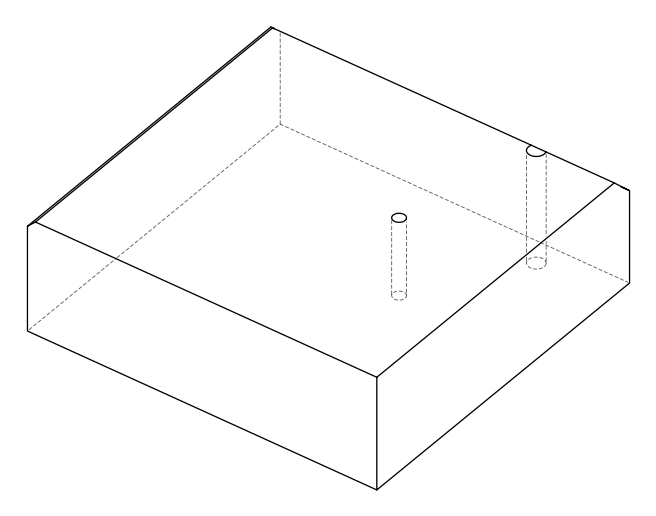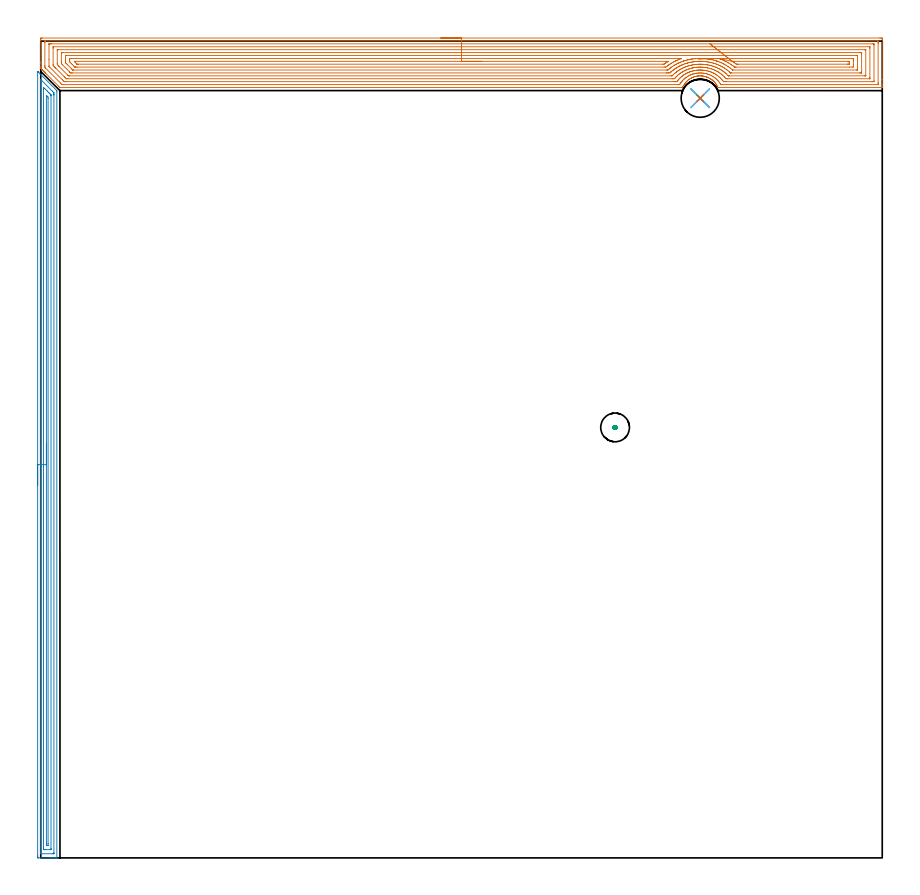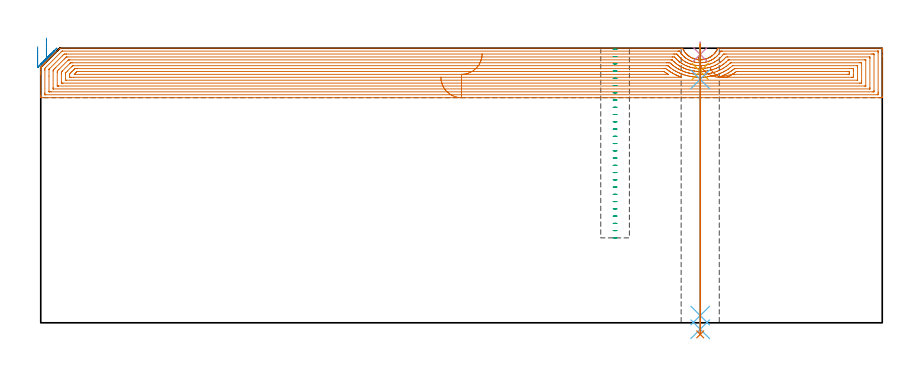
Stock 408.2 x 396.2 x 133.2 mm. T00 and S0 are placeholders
(PLAN: 7 operations, 5 tool changes, 44.1 min)
(1 AREA_MILL | FG_CHAMFER_SURFACE | UGT0205_001 | 29.56 min | 117568 mm3)
(2 AREA_MILL_1 | FG_CHAMFER_SURFACE_1 | UGT0205_001 | 12.25 min | 16227 mm3)
(3 MILL_BLIND_HOLE_FROM_SOLID_MATERIAL | STEP1POCKET | NXT0201_011 | Spiral | 0.99 min | 13942 mm3)
(4 SPOT_DRILL | STEP1HOLE | NXT0321_9005460120000 | 0.05 min | 169 mm3)
(5 DRILL_BLIND_HOLE_INTO_CENTER | STEP1HOLE | NXT0301_046 | 0.05 min | 362 mm3)
(6 GUN_DRILL_THROUGH_HOLE | STEP1HOLE | UGT0307_003 | 0.63 min | 4674 mm3)
(7 SPADE_DRILL_TO_ENLARGE_THROUGH_HOLE | STEP1HOLE | UGT0306_009 | 0.56 min | 30387 mm3)
(TOOL UGT0205_001 | Chamfer Mill 20 x 3 x 45 deg. | D20 FL50 Z2)
(TOOL NXT0201_011 | ENDMILL 12mm [2P460-1200-NA 1630] | D12 FL38 Z6)
(TOOL NXT0321_9005460120000 | NC Spot Drill, 142deg, 12mm, Carbide, Uncoated | D12 PA142 FL30 Z2)
(TOOL NXT0301_046 | Carbide Drill 7.5mm [860.1-0750-038A1-MM 2214] | D7.5 PA140 FL53 Z2)
(TOOL UGT0307_003 | Gun Drill 7 mm | D7 PA130 FL24 Z1)
(TOOL UGT0306_009 | Spade Drill 18.5mm | D18.5 PA132 FL10 Z2)
(OP 1 AREA_MILL)
G17 G21 G94 G90
T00 M6
G54
G17 G0 G90 X194.1 Y397.7 S1061 M3
G43 Z143.2 H0
Z119.2
G94 G1 X194.138 Z118.328 F250.
X194.252 Z117.463
X194.441 Z116.612
X194.703 Z115.78
X195.037 Z114.974
X195.44 Z114.2
X195.908 Z113.464
X196.44 Z112.772
X197.029 Z112.129
X197.672 Z111.54
X198.364 Z111.008
X199.1 Z110.54
X199.874 Z110.137
X200.68 Z109.803
X201.512 Z109.541
X202.364 Z109.352
X203.228 Z109.238
X204.1 Z109.2
X407.065
X407.568 Y397.699 Z109.201
X408.066 Y397.694 Z109.204
X408.191 Y397.692 Z109.206
X408.2 Y397.202 Z109.696
Y377.478 Z129.418
Y375.083 Z131.812
Y374.35 Z132.549
Y374.112 Z132.788
Y373.723 Z133.168
X408.192 Y373.703 Z133.188
X408.016 Y373.7 Z133.2
X328.506
X328.494 Y373.706 Z133.193
X328.481 Y373.716 Z133.183
X328.427 Y373.826 Z133.073
X328.28 Y374.136 Z132.764
X328.086 Y374.508 Z132.391
X327.912 Y374.814 Z132.085
X327.728 Y375.104 Z131.795
X327.522 Y375.405 Z131.494
X327.432 Y375.525 Z131.372
X327.282 Y375.727 Z131.172
X327.149 Y375.894 Z131.006
X327.018 Y376.058 Z130.841
X326.831 Y376.27 Z130.629
X326.552 Y376.557 Z130.341
X326.485 Y376.628 Z130.271
X326.25 Y376.852 Z130.046
X326.124 Y376.973 Z129.926
X325.918 Y377.151 Z129.748
X325.717 Y377.311 Z129.589
X325.579 Y377.42 Z129.479
X325.478 Y377.495 Z129.405
X325.23 Y377.677 Z129.221
X325.14 Y377.737 Z129.161
X324.957 Y377.858 Z129.041
X324.678 Y378.032 Z128.867
X324.598 Y378.077 Z128.822
X324.336 Y378.224 Z128.676
X323.892 Y378.444 Z128.453
X323.498 Y378.622 Z128.278
X323.442 Y378.646 Z128.254
X323.08 Y378.784 Z128.112
X323.05 Y378.794 Z128.102
X322.793 Y378.886 Z128.013
X322.715 Y378.913 Z127.985
X322.603 Y378.946 Z127.952
X322.548 Y378.962 Z127.936
X322.162 Y379.064 Z127.836
X322.103 Y379.08 Z127.82
X321.709 Y379.164 Z127.732
X321.654 Y379.177 Z127.72
X321.208 Y379.252 Z127.647
X320.815 Y379.297 Z127.599
X320.76 Y379.304 Z127.593
X320.664 Y379.31 Z127.586
X320.314 Y379.335 Z127.563
X319.866 Y379.346 Z127.55
X319.419 Y379.331 Z127.566
X319.026 Y379.299 Z127.595
X318.973 Y379.295 Z127.6
X318.525 Y379.241 Z127.658
X318.357 Y379.212 Z127.687
X318.131 Y379.171 Z127.724
X318.079 Y379.162 Z127.734
X317.782 Y379.096 Z127.803
X317.63 Y379.062 Z127.837
X317.237 Y378.956 Z127.941
X317.185 Y378.942 Z127.955
X317.085 Y378.912 Z127.985
X316.686 Y378.772 Z128.126
X316.502 Y378.701 Z128.199
X316.291 Y378.618 Z128.281
X315.841 Y378.413 Z128.485
X315.682 Y378.334 Z128.566
X315.381 Y378.179 Z128.719
X315.15 Y378.046 Z128.85
X315.124 Y378.031 Z128.865
X314.679 Y377.737 Z129.158
X314.554 Y377.656 Z129.242
X314.503 Y377.622 Z129.276
X313.885 Y377.151 Z129.747
X313.66 Y376.957 Z129.941
X313.609 Y376.913 Z129.984
X313.283 Y376.597 Z130.301
X312.969 Y376.269 Z130.628
X312.765 Y376.037 Z130.862
X312.715 Y375.979 Z130.92
X312.467 Y375.648 Z131.249
X312.272 Y375.388 Z131.509
X311.821 Y374.7 Z132.199
X311.714 Y374.507 Z132.391
X311.446 Y373.98 Z132.918
X311.424 Y373.933 Z132.965
X311.315 Y373.705 Z133.191
X310.977 Y373.7 Z133.2
X9.576
X9.296 Y373.706 Z133.191
X8.786 Y374.214 Z132.686
X8.681 Y374.317 Z132.58
X2.312 Y380.686 Z126.21
X2.208 Y380.791 Z126.108
X2.123 Y380.877 Z126.023
X2.017 Y380.981 Z125.915
X1.917 Y381.083 Z125.816
X1.825 Y381.175 Z125.724
X1.722 Y381.276 Z125.62
X1.281 Y381.719 Z125.181
X0.837 Y382.161 Z124.735
X0.632 Y382.367 Z124.532
X0.576 Y382.424 Z124.476
X0.334 Y382.665 Z124.234
X0.205 Y382.794 Z124.105
X0.036 Y382.967 Z123.93
X0.006 Y383.005 Z123.891
X0.003 Y383.046 Z123.852
X0. Y383.099 Z123.799
Y383.152 Z123.746
Y383.93 Z122.964
Y385.181 Z121.715
Y385.7 Z121.194
Y386.325 Z120.57
Y396.577 Z110.321
X0.005 Y397.202 Z109.696
X0.009 Y397.692 Z109.206
X0.134 Y397.695 Z109.203
X0.632 Y397.7 Z109.2
X204.1
Y396.286 Z110.614
X405.811 Y396.285 Z110.615
X406.186 Y396.279 Z110.621
X406.191 Y396.158 Z110.742
X406.198 Y395.903 Z110.997
X406.2 Y395.433 Z111.467
Y395.016 Z111.884
Y375.967 Z130.933
X406.199 Y375.553 Z131.347
X406.19 Y375.135 Z131.765
X406.188 Y375.12 Z131.78
X406.182 Y375.118 Z131.782
X406.156 Y375.116 Z131.784
X406.103 Y375.115 Z131.785
X405.995 Y375.114 Z131.786
X330.621
X330.189 Y375.116 Z131.784
X329.974 Y375.119 Z131.781
X329.923 Y375.121 Z131.779
X329.899 Y375.13 Z131.77
X329.863 Y375.187 Z131.713
X329.758 Y375.353 Z131.547
X329.349 Y375.967 Z130.933
X328.864 Y376.612 Z130.288
X328.663 Y376.852 Z130.048
X328.33 Y377.213 Z129.687
X327.969 Y377.58 Z129.32
X327.801 Y377.737 Z129.163
X327.416 Y378.078 Z128.822
X327.075 Y378.353 Z128.547
X326.92 Y378.469 Z128.431
X326.707 Y378.622 Z128.278
X326.181 Y378.972 Z127.928
X325.911 Y379.137 Z127.763
X325.34 Y379.454 Z127.446
X325.286 Y379.48 Z127.42
X325.232 Y379.507 Z127.393
X324.392 Y379.883 Z127.017
X324.022 Y380.025 Z126.875
X323.498 Y380.207 Z126.693
X322.845 Y380.391 Z126.509
X322.603 Y380.449 Z126.451
X322.528 Y380.466 Z126.434
X322.067 Y380.555 Z126.345
X321.709 Y380.615 Z126.285
X321.446 Y380.651 Z126.249
X320.815 Y380.716 Z126.184
X320.462 Y380.74 Z126.16
X319.92 Y380.755 Z126.145
X319.561 Y380.746 Z126.154
X319.026 Y380.717 Z126.183
X318.72 Y380.694 Z126.206
X318.131 Y380.621 Z126.279
X317.933 Y380.588 Z126.312
X317.237 Y380.456 Z126.444
X317.183 Y380.445 Z126.455
X316.952 Y380.391 Z126.509
X316.417 Y380.244 Z126.656
X316.343 Y380.221 Z126.679
X315.808 Y380.036 Z126.864
X315.448 Y379.897 Z127.003
X315.17 Y379.782 Z127.118
X314.564 Y379.507 Z127.393
X314.554 Y379.501 Z127.399
X313.981 Y379.189 Z127.711
X313.66 Y378.992 Z127.908
X313.101 Y378.622 Z128.278
X312.907 Y378.481 Z128.419
X312.765 Y378.375 Z128.525
X312.406 Y378.093 Z128.807
X311.989 Y377.737 Z129.163
X311.927 Y377.681 Z129.219
X311.871 Y377.627 Z129.273
X311.487 Y377.232 Z129.668
X311.132 Y376.852 Z130.048
X311.059 Y376.771 Z130.129
X310.977 Y376.673 Z130.227
X310.674 Y376.267 Z130.633
X310.458 Y375.967 Z130.933
X310.306 Y375.746 Z131.154
X310.082 Y375.409 Z131.491
X309.953 Y375.211 Z131.689
X309.909 Y375.146 Z131.754
X309.883 Y375.121 Z131.779
X309.834 Y375.12 Z131.78
X309.619 Y375.117 Z131.783
X309.188 Y375.114 Z131.786
X309.156
X10.438 Y375.115 Z131.785
X10.385 Y375.118 Z131.782
X10.362 Y375.121 Z131.779
X10.301 Y375.16 Z131.74
X9.576 Y375.874 Z131.026
X2.404 Y383.046 Z123.854
X2.01 Y383.452 Z123.448
X2.005 Y383.93 Z122.97
X2.001 Y384.346 Z122.554
X2. Y395.433 Z111.467
X2.001 Y395.847 Z111.053
X2.01 Y396.265 Z110.635
X2.012 Y396.28 Z110.62
X2.018 Y396.282 Z110.618
X2.044 Y396.284 Z110.616
X2.097 Y396.285 Z110.615
X2.205 Y396.286 Z110.614
X204.1
Y394.872 Z112.028
X403.663 Y394.871 Z112.029
X403.99 Y394.87 Z112.03
X404.099 Y394.868 Z112.032
X404.178 Y394.865 Z112.035
X404.19 Y394.755 Z112.145
X404.196 Y394.548 Z112.352
X404.199 Y394.341 Z112.559
Y376.852 Z130.048
X404.198 Y376.647 Z130.253
X404.191 Y376.576 Z130.324
X404.186 Y376.535 Z130.365
X404.153 Y376.534 Z130.366
X403.99 Y376.531 Z130.369
X403.423 Y376.529 Z130.371
X403.096 Y376.528 Z130.372
X332.441 Y376.529 Z130.371
X331.873 Y376.53 Z130.37
X331.547 Y376.532 Z130.368
X331.225 Y376.535 Z130.365
X330.97 Y376.852 Z130.048
X330.653 Y377.246 Z129.654
X330.235 Y377.737 Z129.163
X329.758 Y378.235 Z128.665
X329.361 Y378.622 Z128.278
X328.864 Y379.055 Z127.845
X328.278 Y379.507 Z127.393
X327.969 Y379.723 Z127.177
X327.31 Y380.159 Z126.741
X327.075 Y380.293 Z126.607
X326.895 Y380.391 Z126.509
X326.426 Y380.634 Z126.266
X326.181 Y380.751 Z126.149
X325.498 Y381.066 Z125.834
X325.286 Y381.152 Z125.748
X324.964 Y381.276 Z125.624
X324.392 Y381.472 Z125.428
X324.106 Y381.559 Z125.341
X323.498 Y381.723 Z125.177
X322.912 Y381.855 Z125.045
X322.603 Y381.918 Z124.982
X321.83 Y382.041 Z124.859
X321.709 Y382.055 Z124.845
X320.834 Y382.141 Z124.759
X320.815 Y382.143 Z124.757
X320.502 Y382.161 Z124.739
X319.92 Y382.175 Z124.725
X319.906
X319.36 Y382.161 Z124.739
X319.043 Y382.144 Z124.756
X319.026 Y382.142 Z124.758
X318.603 Y382.107 Z124.793
X318.222 Y382.071 Z124.829
X318.131 Y382.06 Z124.84
X317.442 Y381.959 Z124.941
X317.237 Y381.92 Z124.98
X316.695 Y381.812 Z125.088
X316.343 Y381.732 Z125.168
X315.978 Y381.637 Z125.263
X315.448 Y381.485 Z125.415
X315.29 Y381.432 Z125.468
X314.833 Y381.276 Z125.624
X314.632 Y381.199 Z125.701
X314.554 Y381.167 Z125.733
X314.006 Y380.933 Z125.967
X313.66 Y380.773 Z126.127
X313.4 Y380.648 Z126.252
X312.9 Y380.391 Z126.509
X312.813 Y380.344 Z126.556
X312.765 Y380.317 Z126.583
X312.263 Y380.004 Z126.896
X311.871 Y379.75 Z127.15
X311.726 Y379.65 Z127.25
X311.526 Y379.507 Z127.393
X311.215 Y379.271 Z127.629
X310.977 Y379.085 Z127.815
X310.723 Y378.873 Z128.027
X310.434 Y378.622 Z128.278
X310.253 Y378.453 Z128.447
X310.082 Y378.286 Z128.614
X309.812 Y378.005 Z128.895
X309.562 Y377.737 Z129.163
X309.387 Y377.54 Z129.36
X309.188 Y377.305 Z129.595
X308.99 Y377.048 Z129.852
X308.842 Y376.852 Z130.048
X308.608 Y376.541 Z130.359
X308.293 Y376.535 Z130.365
X307.725 Y376.53 Z130.37
X307.399 Y376.529 Z130.371
X306.832 Y376.528 Z130.372
X12.586 Y376.529 Z130.371
X12.259 Y376.53 Z130.37
X11.685 Y376.535 Z130.365
X11.365 Y376.542 Z130.358
X11.05 Y376.852 Z130.048
X10.47 Y377.429 Z129.471
X4.21 Y383.69 Z123.21
X4.091 Y383.812 Z123.088
X4.035 Y383.873 Z123.027
X4.01 Y383.903 Z122.997
X4.008 Y383.93 Z122.97
X4.002 Y384.136 Z122.764
X4. Y387.234 Z119.666
X4.001 Y394.548 Z112.352
X4.002 Y394.753 Z112.147
X4.009 Y394.824 Z112.076
X4.014 Y394.865 Z112.035
X4.047 Y394.866 Z112.034
X4.21 Y394.869 Z112.031
X4.777 Y394.871 Z112.029
X5.104 Y394.872 Z112.028
X204.1
Y393.457 Z113.443
X402.072
X402.126 Y393.456 Z113.444
X402.165 Y393.453 Z113.447
X402.183 Y393.451 Z113.449
X402.19 Y393.439 Z113.461
X402.194 Y393.22 Z113.68
X402.2 Y392.78 Z114.12
Y378.623 Z128.277
X402.194 Y378.18 Z128.72
X402.19 Y377.961 Z128.939
X402.18 Y377.949 Z128.951
X402.152 Y377.947 Z128.953
X402.092 Y377.944 Z128.956
X401.993 Y377.943 Z128.957
X333.336
X333.126 Y377.944 Z128.956
X332.441 Y377.95 Z128.95
X331.812 Y378.622 Z128.278
X331.683 Y378.757 Z128.143
X331.547 Y378.896 Z128.004
X330.921 Y379.507 Z127.393
X330.653 Y379.743 Z127.157
X330.297 Y380.042 Z126.858
X329.855 Y380.391 Z126.509
X329.758 Y380.464 Z126.436
X329.487 Y380.66 Z126.24
X328.864 Y381.069 Z125.831
X328.736 Y381.15 Z125.75
X328.526 Y381.276 Z125.624
X327.969 Y381.584 Z125.316
X327.321 Y381.918 Z124.982
X327.075 Y382.031 Z124.869
X326.785 Y382.161 Z124.739
X326.181 Y382.415 Z124.485
X325.763 Y382.574 Z124.326
X325.286 Y382.737 Z124.163
X324.454 Y382.985 Z123.915
X324.392 Y383.002 Z123.898
X324.226 Y383.046 Z123.854
X323.498 Y383.207 Z123.693
X323.291 Y383.25 Z123.65
X322.603 Y383.366 Z123.534
X322.218 Y383.426 Z123.474
X321.709 Y383.48 Z123.42
X321.224 Y383.525 Z123.375
X320.815 Y383.555 Z123.345
X320.28 Y383.575 Z123.325
X319.92 Y383.583 Z123.317
X319.39 Y383.57 Z123.33
X319.026 Y383.554 Z123.346
X318.542 Y383.524 Z123.376
X318.131 Y383.488 Z123.412
X317.731 Y383.442 Z123.458
X317.237 Y383.372 Z123.528
X316.95 Y383.33 Z123.57
X316.343 Y383.214 Z123.686
X316.202 Y383.185 Z123.715
X315.573 Y383.046 Z123.854
X315.474 Y383.02 Z123.88
X315.448 Y383.013 Z123.887
X314.782 Y382.82 Z124.08
X314.554 Y382.75 Z124.151
X314.114 Y382.597 Z124.303
X313.66 Y382.429 Z124.471
X313.466 Y382.353 Z124.547
X313. Y382.161 Z124.739
X312.838 Y382.089 Z124.811
X312.765 Y382.055 Z124.845
X312.237 Y381.799 Z125.101
X311.871 Y381.608 Z125.292
X311.654 Y381.491 Z125.409
X311.277 Y381.276 Z125.624
X311.09 Y381.163 Z125.737
X310.977 Y381.092 Z125.808
X310.554 Y380.81 Z126.09
X310.082 Y380.487 Z126.413
X310.026 Y380.447 Z126.453
X309.953 Y380.391 Z126.509
X309.526 Y380.057 Z126.843
X309.188 Y379.779 Z127.121
X308.874 Y379.507 Z127.393
X308.579 Y379.224 Z127.676
X308.293 Y378.946 Z127.954
X308.134 Y378.78 Z128.12
X307.988 Y378.622 Z128.278
X307.715 Y378.314 Z128.586
X307.399 Y377.953 Z128.947
X307.185 Y377.949 Z128.951
X306.505 Y377.944 Z128.956
X306.297 Y377.943 Z128.957
X13.153
X12.472 Y377.948 Z128.952
X12.419 Y377.95 Z128.95
X12.385 Y377.976 Z128.924
X12.259 Y378.094 Z128.806
X11.727 Y378.622 Z128.278
X11.365 Y378.984 Z127.916
X7.303 Y383.046 Z123.854
X6.893 Y383.458 Z123.442
X6.43 Y383.93 Z122.97
X6.01 Y384.374 Z122.526
X6. Y384.814 Z122.086
Y392.777 Z114.123
X6.006 Y393.22 Z113.68
X6.01 Y393.439 Z113.461
X6.02 Y393.451 Z113.449
X6.048 Y393.453 Z113.447
X6.108 Y393.456 Z113.444
X6.207 Y393.457 Z113.443
X204.1
Y392.043 Z114.857
X399.67 Y392.042 Z114.858
X399.973 Y392.039 Z114.861
X400.172 Y392.036 Z114.864
X400.191 Y392.029 Z114.871
X400.194 Y392.018 Z114.882
X400.197 Y391.99 Z114.91
X400.199 Y391.893 Z115.007
Y379.507 Z127.393
X400.197 Y379.41 Z127.49
X400.194 Y379.382 Z127.518
X400.191 Y379.371 Z127.529
X400.172 Y379.364 Z127.536
X399.973 Y379.361 Z127.539
X399.67 Y379.358 Z127.542
X334.079 Y379.357 Z127.543
X333.776 Y379.36 Z127.54
X333.575 Y379.364 Z127.536
X333.526 Y379.368 Z127.532
X333.513 Y379.377 Z127.523
X333.486 Y379.402 Z127.498
X333.383 Y379.507 Z127.393
X333.336 Y379.554 Z127.346
X332.488 Y380.391 Z126.509
X332.441 Y380.435 Z126.465
X332.077 Y380.751 Z126.149
X331.547 Y381.177 Z125.723
X331.418 Y381.276 Z125.624
X330.976 Y381.598 Z125.302
X330.653 Y381.818 Z125.082
X330.129 Y382.161 Z124.739
X329.758 Y382.389 Z124.511
X329.219 Y382.694 Z124.206
X328.864 Y382.876 Z124.024
X328.52 Y383.046 Z123.854
X327.969 Y383.3 Z123.6
X327.503 Y383.507 Z123.393
X327.075 Y383.68 Z123.22
X326.403 Y383.93 Z122.97
X326.181 Y384.007 Z122.893
X326.065 Y384.045 Z122.855
X325.286 Y384.265 Z122.635
X324.822 Y384.39 Z122.51
X324.392 Y384.488 Z122.412
X323.674 Y384.641 Z122.259
X323.498 Y384.672 Z122.228
X322.642 Y384.815 Z122.085
X322.603 Y384.821 Z122.079
X322.597 Y384.822 Z122.078
X321.709 Y384.911 Z121.989
X321.603 Y384.92 Z121.98
X320.815 Y384.971 Z121.929
X320.648 Y384.98 Z121.92
X319.92 Y384.997 Z121.903
X319.738 Y384.995 Z121.905
X319.026 Y384.973 Z121.927
X318.873 Y384.966 Z121.934
X318.131 Y384.916 Z121.984
X318.038 Y384.908 Z121.992
X317.237 Y384.821 Z122.079
X317.231
X317.192 Y384.815 Z122.085
X316.458 Y384.702 Z122.198
X316.343 Y384.681 Z122.219
X315.711 Y384.555 Z122.345
X315.448 Y384.498 Z122.402
X314.983 Y384.39 Z122.51
X314.554 Y384.277 Z122.623
X314.281 Y384.201 Z122.699
X313.66 Y384.018 Z122.882
X313.592 Y383.997 Z122.903
X313.398 Y383.93 Z122.97
X312.936 Y383.761 Z123.139
X312.765 Y383.695 Z123.205
X312.3 Y383.506 Z123.394
X311.871 Y383.325 Z123.575
X311.677 Y383.238 Z123.662
X311.262 Y383.046 Z123.854
X311.071 Y382.952 Z123.948
X310.977 Y382.904 Z123.996
X310.491 Y382.641 Z124.259
X310.082 Y382.411 Z124.489
X309.924 Y382.318 Z124.582
X309.668 Y382.161 Z124.739
X309.378 Y381.973 Z124.927
X309.188 Y381.846 Z125.054
X308.851 Y381.609 Z125.291
X308.386 Y381.276 Z125.624
X308.333 Y381.237 Z125.663
X308.293 Y381.206 Z125.694
X307.84 Y380.84 Z126.06
X307.399 Y380.475 Z126.425
X307.354 Y380.436 Z126.464
X307.306 Y380.391 Z126.509
X306.903 Y379.998 Z126.902
X306.505 Y379.606 Z127.294
X306.326 Y379.419 Z127.481
X306.289 Y379.383 Z127.517
X306.272 Y379.369 Z127.531
X306.215 Y379.364 Z127.536
X305.913 Y379.359 Z127.541
X305.761 Y379.357 Z127.543
X14.048 Y379.358 Z127.542
X13.896 Y379.359 Z127.541
X13.594 Y379.364 Z127.536
X13.437 Y379.373 Z127.527
X13.39 Y379.416 Z127.484
X13.294 Y379.507 Z127.393
X13.153 Y379.645 Z127.255
X8.869 Y383.93 Z122.97
X8.681 Y384.12 Z122.78
X8.01 Y384.815 Z122.085
X8.001 Y385.488 Z121.412
Y391.893 Z115.007
X8.003 Y391.978 Z114.922
X8.006 Y392.019 Z114.881
X8.009 Y392.034 Z114.866
X8.077 Y392.036 Z114.864
X8.379 Y392.041 Z114.859
X8.53 Y392.043 Z114.857
X8.681
X204.1
Y390.629 Z116.271
X397.22
X397.73 Y390.626 Z116.274
X398.121 Y390.622 Z116.278
X398.19 Y390.619 Z116.281
X398.196 Y390.548 Z116.352
X398.199 Y390.124 Z116.776
X398.2 Y389.659 Z117.241
X398.199 Y381.276 Z125.624
X398.195 Y380.816 Z126.084
X398.191 Y380.784 Z126.116
X398.174 Y380.778 Z126.122
X398.112 Y380.775 Z126.125
X397.985 Y380.773 Z126.127
X397.73 Y380.771 Z126.129
X397.346
X335.124 Y380.772 Z126.128
X334.738 Y380.773 Z126.127
X334.614 Y380.776 Z126.124
X334.586 Y380.778 Z126.122
X334.527 Y380.823 Z126.077
X334.407 Y380.935 Z125.965
X334.23 Y381.102 Z125.798
X334.041 Y381.276 Z125.624
X333.336 Y381.878 Z125.022
X333.178 Y382.005 Z124.895
X332.979 Y382.161 Z124.739
X332.441 Y382.561 Z124.339
X331.729 Y383.046 Z123.854
X331.547 Y383.165 Z123.735
X331.213 Y383.376 Z123.524
X330.653 Y383.69 Z123.21
X330.207 Y383.93 Z122.97
X329.758 Y384.156 Z122.744
X329.308 Y384.376 Z122.524
X328.864 Y384.572 Z122.328
X328.301 Y384.815 Z122.085
X327.969 Y384.947 Z121.953
X327.752 Y385.03 Z121.87
X327.075 Y385.267 Z121.633
X326.41 Y385.473 Z121.427
X326.181 Y385.538 Z121.362
X325.596 Y385.7 Z121.2
X325.286 Y385.775 Z121.125
X325.187 Y385.798 Z121.102
X324.392 Y385.963 Z120.937
X324.06 Y386.028 Z120.872
X323.498 Y386.121 Z120.779
X322.991 Y386.202 Z120.698
X322.603 Y386.245 Z120.655
X321.988 Y386.309 Z120.591
X321.709 Y386.331 Z120.569
X321.022 Y386.379 Z120.521
X320.815 Y386.389 Z120.511
X320.097 Y386.41 Z120.49
X319.92 Y386.412 Z120.488
X319.217 Y386.396 Z120.504
X319.026 Y386.388 Z120.512
X318.367 Y386.352 Z120.548
X318.131 Y386.334 Z120.566
X317.544 Y386.281 Z120.619
X317.237 Y386.247 Z120.653
X316.745 Y386.187 Z120.713
X316.343 Y386.129 Z120.771
X315.967 Y386.071 Z120.829
X315.448 Y385.973 Z120.927
X315.219 Y385.927 Z120.973
X314.554 Y385.784 Z121.116
X314.485 Y385.769 Z121.131
X314.202 Y385.7 Z121.2
X313.776 Y385.585 Z121.315
X313.66 Y385.552 Z121.348
X313.089 Y385.38 Z121.52
X312.765 Y385.279 Z121.621
X312.418 Y385.159 Z121.741
X311.871 Y384.963 Z121.937
X311.763 Y384.922 Z121.978
X311.492 Y384.815 Z122.085
X311.13 Y384.663 Z122.237
X310.977 Y384.597 Z122.303
X310.515 Y384.387 Z122.513
X310.082 Y384.186 Z122.714
X309.91 Y384.101 Z122.799
X309.576 Y383.93 Z122.97
X309.324 Y383.795 Z123.105
X309.188 Y383.72 Z123.18
X308.76 Y383.469 Z123.431
X308.293 Y383.19 Z123.71
X308.204 Y383.134 Z123.766
X308.07 Y383.046 Z123.854
X307.673 Y382.775 Z124.125
X307.399 Y382.586 Z124.314
X307.152 Y382.405 Z124.495
X306.823 Y382.161 Z124.739
X306.644 Y382.023 Z124.877
X306.505 Y381.912 Z124.988
X306.156 Y381.621 Z125.279
X305.747 Y381.276 Z125.624
X305.675 Y381.212 Z125.688
X305.61 Y381.153 Z125.747
X305.215 Y380.783 Z126.117
X304.716 Y380.776 Z126.124
X304.33 Y380.773 Z126.127
X303.822 Y380.771 Z126.129
X303.438
X15.452
X14.942 Y380.773 Z126.127
X14.554 Y380.776 Z126.124
X14.5 Y380.778 Z126.122
X14.295 Y380.965 Z125.935
X14.128 Y381.123 Z125.777
X14.048 Y381.2 Z125.7
X10.47 Y384.778 Z122.122
X10.435 Y384.815 Z122.085
X10.01 Y385.27 Z121.63
X10.005 Y385.7 Z121.2
X10.001 Y386.164 Z120.736
Y390.124 Z116.776
X10.005 Y390.584 Z116.316
X10.009 Y390.616 Z116.284
X10.027 Y390.622 Z116.278
X10.088 Y390.625 Z116.275
X10.215 Y390.627 Z116.273
X10.47 Y390.629 Z116.271
X10.854
X204.1
Y389.215 Z117.685
X395.966 Y389.214 Z117.686
X396.15 Y389.209 Z117.691
X396.188 Y389.208 Z117.692
X396.193 Y389.183 Z117.717
X396.197 Y389.153 Z117.747
X396.199 Y389.121 Z117.779
X396.2 Y388.983 Z117.917
X396.199 Y382.533 Z124.367
X396.197 Y382.363 Z124.537
X396.193 Y382.226 Z124.674
X396.189 Y382.19 Z124.71
X396.184 Y382.189 Z124.711
X396.158 Y382.187 Z124.713
X395.941 Y382.185 Z124.715
X395.916
X335.777 Y382.186 Z124.714
X335.668 Y382.187 Z124.713
X335.615 Y382.19 Z124.71
X335.592 Y382.192 Z124.708
X334.541 Y383.046 Z123.854
X334.23 Y383.282 Z123.618
X333.367 Y383.9 Z123.
X333.336 Y383.921 Z122.979
X333.32 Y383.93 Z122.97
X332.441 Y384.485 Z122.415
X331.867 Y384.815 Z122.085
X331.547 Y384.989 Z121.911
X331.172 Y385.186 Z121.714
X330.653 Y385.435 Z121.465
X330.089 Y385.7 Z121.2
X329.758 Y385.846 Z121.054
X329.497 Y385.958 Z120.942
X328.864 Y386.21 Z120.69
X328.042 Y386.513 Z120.387
X327.969 Y386.538 Z120.362
X327.825 Y386.585 Z120.315
X327.075 Y386.806 Z120.094
X326.76 Y386.896 Z120.004
X326.181 Y387.048 Z119.852
X325.567 Y387.192 Z119.708
X325.286 Y387.251 Z119.649
X324.439 Y387.423 Z119.477
X324.392 Y387.431 Z119.469
X324.163 Y387.47 Z119.43
X323.498 Y387.574 Z119.326
X323.374 Y387.592 Z119.308
X322.603 Y387.676 Z119.224
X322.371 Y387.699 Z119.201
X321.709 Y387.752 Z119.148
X321.402 Y387.774 Z119.126
X320.815 Y387.803 Z119.097
X320.466 Y387.814 Z119.086
X319.92 Y387.826 Z119.074
X319.567 Y387.819 Z119.081
X319.026 Y387.803 Z119.097
X318.703 Y387.789 Z119.111
X318.131 Y387.756 Z119.144
X317.862 Y387.736 Z119.164
X317.237 Y387.68 Z119.22
X317.045 Y387.66 Z119.24
X316.343 Y387.576 Z119.324
X316.248 Y387.564 Z119.336
X315.605 Y387.47 Z119.43
X315.471 Y387.448 Z119.452
X315.448 Y387.444 Z119.456
X314.725 Y387.3 Z119.6
X314.554 Y387.264 Z119.636
X313.995 Y387.138 Z119.762
X313.66 Y387.057 Z119.843
X313.281 Y386.959 Z119.941
X312.765 Y386.819 Z120.081
X312.582 Y386.766 Z120.134
X311.972 Y386.585 Z120.315
X311.896 Y386.56 Z120.34
X311.871 Y386.551 Z120.349
X311.241 Y386.324 Z120.576
X310.977 Y386.225 Z120.675
X310.597 Y386.076 Z120.824
X310.082 Y385.868 Z121.032
X309.963 Y385.818 Z121.082
X309.694 Y385.7 Z121.2
X309.348 Y385.541 Z121.359
X309.188 Y385.465 Z121.435
X308.748 Y385.25 Z121.65
X308.293 Y385.017 Z121.883
X308.161 Y384.947 Z121.953
X307.921 Y384.815 Z122.085
X307.592 Y384.625 Z122.275
X307.399 Y384.511 Z122.389
X307.039 Y384.287 Z122.613
X306.48 Y383.93 Z122.97
X305.972 Y383.572 Z123.328
X305.61 Y383.313 Z123.587
X305.456 Y383.198 Z123.702
X305.258 Y383.046 Z123.854
X304.957 Y382.807 Z124.093
X304.716 Y382.612 Z124.288
X304.467 Y382.407 Z124.493
X304.235 Y382.219 Z124.681
X304.198 Y382.192 Z124.708
X304.147 Y382.19 Z124.71
X304.039 Y382.187 Z124.713
X303.822 Y382.185 Z124.715
X303.797
X15.812
X15.594 Y382.188 Z124.712
X15.541 Y382.19 Z124.71
X15.518 Y382.192 Z124.708
X15.447 Y382.26 Z124.64
X15.242 Y382.459 Z124.441
X14.942 Y382.755 Z124.145
X12.883 Y384.815 Z122.085
X12.259 Y385.444 Z121.456
X12.013 Y385.7 Z121.2
X12.005 Y385.951 Z120.949
X12.001 Y386.585 Z120.315
X12. Y386.841 Z120.059
Y388.61 Z118.29
X12.001 Y388.867 Z118.033
X12.003 Y389.037 Z117.863
X12.008 Y389.174 Z117.726
X12.011 Y389.21 Z117.69
X12.016 Y389.211 Z117.689
X12.042 Y389.213 Z117.687
X12.259 Y389.215 Z117.685
X12.284
X204.1
Y387.801 Z119.099
X310.643 Y387.8 Z119.1
X310.699 Y387.799 Z119.101
X310.754 Y387.796 Z119.104
X310.872 Y387.787 Z119.113
X310.764 Y387.744 Z119.156
X310.717 Y387.726 Z119.174
X310.062 Y387.49 Z119.41
X310.009 Y387.47 Z119.43
X309.426 Y387.234 Z119.666
X309.188 Y387.135 Z119.765
X308.801 Y386.968 Z119.932
X308.293 Y386.744 Z120.156
X308.184 Y386.693 Z120.207
X307.954 Y386.585 Z120.315
X307.584 Y386.402 Z120.498
X307.399 Y386.308 Z120.592
X307. Y386.094 Z120.806
X306.505 Y385.825 Z121.075
X306.425 Y385.779 Z121.121
X306.289 Y385.7 Z121.2
X305.869 Y385.444 Z121.456
X305.61 Y385.283 Z121.617
X305.325 Y385.097 Z121.803
X304.899 Y384.815 Z122.085
X304.791 Y384.741 Z122.159
X304.716 Y384.689 Z122.211
X304.275 Y384.367 Z122.533
X303.822 Y384.033 Z122.867
X303.256 Y383.605 Z123.295
X302.927 Y383.603 Z123.297
X302.367 Y383.6 Z123.3
X17.625
X17.064 Y383.601 Z123.299
X16.731 Y383.604 Z123.296
X16.62 Y383.607 Z123.293
X16.542 Y383.617 Z123.283
X16.478 Y383.678 Z123.222
X16.219 Y383.93 Z122.97
X15.836 Y384.31 Z122.59
X15.331 Y384.815 Z122.085
X14.942 Y385.205 Z121.695
X14.452 Y385.7 Z121.2
X14.048 Y386.111 Z120.789
X14.005 Y386.585 Z120.315
X14.002 Y386.63 Z120.27
X14.003 Y387.47 Z119.43
X14.005 Y387.512 Z119.388
X14.048 Y387.793 Z119.107
X14.61 Y387.798 Z119.102
X15.836 Y387.801 Z119.099
X204.1
Y386.386 Z120.514
X304.023
X304.238 Y386.382 Z120.518
X304.32 Y386.378 Z120.522
X304.262 Y386.336 Z120.564
X304.197 Y386.291 Z120.609
X303.822 Y386.042 Z120.858
X303.616 Y385.903 Z120.997
X303.319 Y385.7 Z121.2
X303.091 Y385.538 Z121.362
X302.927 Y385.421 Z121.479
X302.574 Y385.164 Z121.736
X302.375 Y385.022 Z121.878
X302.033 Y385.016 Z121.884
X301.832 Y385.014 Z121.886
X18.318
X17.625 Y385.021 Z121.879
X17.585 Y385.024 Z121.876
X17.537 Y385.065 Z121.835
X17.443 Y385.155 Z121.745
X17.259 Y385.337 Z121.563
X16.897 Y385.7 Z121.2
X16.731 Y385.868 Z121.032
X16.242 Y386.379 Z120.521
X16.731 Y386.385 Z120.515
X16.932 Y386.386 Z120.514
X204.1
X204.972 Z120.552
X205.836 Z120.666
X206.688 Z120.854
X207.52 Z121.117
X208.326 Z121.451
X209.1 Z121.853
X209.836 Z122.322
X210.528 Z122.853
X211.171 Z123.443
X211.76 Z124.086
X212.292 Z124.778
X212.76 Z125.514
X213.163 Z126.287
X213.497 Z127.093
X213.759 Z127.925
X213.948 Z128.777
X214.062 Z129.642
X214.1 Z130.514
G0 Z143.2
X319.152 Y387.575
Z129.328
G1 X319.17 Z128.455
X319.265 Y387.577 Z127.588
X319.435 Y387.581 Z126.733
X319.679 Y387.586 Z125.895
X319.995 Y387.593 Z125.082
X320.381 Y387.602 Z124.299
X320.833 Y387.612 Z123.554
X321.349 Y387.623 Z122.85
X321.924 Y387.636 Z122.194
X322.554 Y387.65 Z121.591
X323.234 Y387.665 Z121.044
X323.959 Y387.68 Z120.56
X324.723 Y387.697 Z120.14
X325.522 Y387.715 Z119.788
X326.347 Y387.733 Z119.508
X327.195 Y387.752 Z119.3
X328.057 Y387.771 Z119.167
X328.927 Y387.79 Z119.11
X329.164 Y387.795 Z119.105
X329.425 Y387.799 Z119.101
X329.619 Y387.8 Z119.1
X329.758 Y387.801 Z119.099
X393.258 Y387.8 Z119.1
X393.821 Y387.797 Z119.103
X394.152 Y387.793 Z119.107
X394.193 Y387.47 Z119.43
X394.198 Y387.425 Z119.475
X394.2 Y386.585 Z120.315
Y384.768 Z122.132
X394.197 Y383.93 Z122.97
X394.195 Y383.888 Z123.012
X394.152 Y383.607 Z123.293
X393.59 Y383.602 Z123.298
X392.364 Y383.6 Z123.3
X337.247
X336.913 Y383.601 Z123.299
X336.579 Y383.605 Z123.295
X336.537 Y383.606 Z123.294
X336.507 Y383.619 Z123.281
X336.454 Y383.658 Z123.242
X336.345 Y383.743 Z123.157
X336.113 Y383.93 Z122.97
X336.019 Y384.005 Z122.895
X335.681 Y384.265 Z122.635
X335.124 Y384.655 Z122.245
X334.89 Y384.815 Z122.085
X334.23 Y385.247 Z121.653
X333.504 Y385.7 Z121.2
X333.336 Y385.8 Z121.1
X333.097 Y385.936 Z120.964
X332.441 Y386.275 Z120.625
X331.826 Y386.585 Z120.315
X331.547 Y386.717 Z120.183
X331.295 Y386.834 Z120.066
X330.653 Y387.111 Z119.789
X329.794 Y387.47 Z119.43
X329.768 Y387.479 Z119.421
X329.418 Y387.607 Z119.293
X329.25 Y387.669 Z119.231
X328.927 Y387.79 Z119.11
X335.47 Y386.38 Z120.52
X335.487 Y386.382 Z120.518
X335.584 Y386.384 Z120.516
X336.019 Y386.386 Z120.514
X336.219
X391.469
X391.672 Y386.385 Z120.515
X392.175 Y386.379 Z120.521
X392.191 Y386.371 Z120.529
X392.194 Y386.34 Z120.56
X392.197 Y386.272 Z120.628
X392.199 Y386.135 Z120.765
X392.2 Y385.862 Z121.038
Y385.7 Z121.2
X392.199 Y385.339 Z121.561
X392.197 Y385.158 Z121.742
X392.193 Y385.068 Z121.832
X392.19 Y385.028 Z121.872
X392.157 Y385.02 Z121.88
X391.469 Y385.015 Z121.885
X391.268 Y385.014 Z121.886
X338.501
X337.807 Y385.015 Z121.885
X337.604 Y385.017 Z121.883
X337.438 Y385.021 Z121.879
X337.155 Y385.221 Z121.679
X336.913 Y385.392 Z121.508
X336.471 Y385.7 Z121.2
X336.019 Y386.008 Z120.892
X335.779 Y386.168 Z120.732
X335.565 Y386.312 Z120.588
X335.488 Y386.366 Z120.534
X335.47 Y386.38 Z120.52
X334.87 Y386.851 Z120.094
X334.244 Y387.342 Z119.737
X333.596 Y387.85 Z119.45
X332.931 Y388.372 Z119.236
X332.253 Y388.904 Z119.097
X331.569 Y389.441 Z119.033
X330.882 Y389.98 Z119.046
X330.199 Y390.515 Z119.134
X329.525 Y391.044 Z119.298
X328.865 Y391.562 Z119.536
X328.223 Y392.066 Z119.846
X327.606 Y392.55 Z120.225
X327.016 Y393.013 Z120.672
X326.459 Y393.45 Z121.183
X325.94 Y393.857 Z121.753
X325.462 Y394.233 Z122.379
X325.028 Y394.573 Z123.055
X324.642 Y394.875 Z123.776
G0 Z143.2
M5
M2
(OP 2 AREA_MILL_1)
G17 G21 G94 G90
T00 M6
G54
G17 G0 G90 X-1.5 Y180.75 S1061 M3
G43 Z143.2 H0
Z133.9
G94 G1 Y180.788 Z133.028 F250.
Y180.902 Z132.163
Y181.091 Z131.312
Y181.353 Z130.48
Y181.687 Z129.674
Y182.09 Z128.9
Y182.559 Z128.164
Y183.09 Z127.472
Y183.679 Z126.829
Y184.322 Z126.24
Y185.014 Z125.708
Y185.75 Z125.24
Y186.524 Z124.837
Y187.33 Z124.503
Y188.162 Z124.241
Y189.014 Z124.052
Y189.879 Z123.938
Y190.75 Z123.9
Y381.429
X-1.497 Y381.487 Z123.902
X-1.495 Y381.488 Z123.903
X-1.485 Y381.487 Z123.912
X-1.32 Y381.322 Z124.076
X-1.188 Y381.189 Z124.21
X-0.928 Y380.928 Z124.472
X7.641 Y372.359 Z133.041
X7.798 Y372.194 Z133.187
X7.8 Y371.965 Z133.2
Y0.162
X7.797 Y0.01 Z133.188
X7.737 Y0.006 Z133.129
X7.344 Y0. Z132.743
X6.929 Z132.329
X6.279 Z131.674
X5.06 Z130.457
X4.491 Z129.885
X-1.124 Y0.001 Z124.273
X-1.479 Y0.003 Z123.918
X-1.492 Y0.007 Z123.906
X-1.497 Y0.609 Z123.903
X-1.5 Y1.235 Z123.9
Y190.75
X-0.086 Z125.314
Y377.427
X-0.084 Y377.534 Z125.316
X-0.081 Y377.604 Z125.319
X-0.079 Y377.617 Z125.321
X-0.076 Z125.324
X-0.05 Y377.596 Z125.35
X0.021 Y377.528 Z125.421
X5.585 Y371.965 Z130.985
X6.279 Y371.263 Z131.679
X6.372 Y371.166 Z131.772
X6.379 Y371.072 Z131.779
X6.382 Y370.969 Z131.782
X6.385 Y370.179 Z131.785
X6.386 Y370.073 Z131.786
X6.385 Y2.394 Z131.785
X6.384 Y2.289 Z131.784
X6.38 Y2.181 Z131.78
X6.371 Y2.01 Z131.771
X6.279 Y2.008 Z131.679
X5.778 Y2.001 Z131.178
X0.415 Y2. Z125.815
X0.021 Y2.003 Z125.421
X-0.035 Y2.006 Z125.365
X-0.068 Y2.01 Z125.332
X-0.079 Y2.019 Z125.321
X-0.081 Y2.075 Z125.319
X-0.085 Y2.287 Z125.315
X-0.086 Y2.394 Z125.314
Y2.501
Y190.75
X1.328 Z126.728
X1.329 Y372.857 Z126.729
X1.33 Y373.336 Z126.73
X1.334 Y373.75 Z126.734
X1.335 Y373.754 Z126.735
X1.347 Y373.75 Z126.747
X1.809 Y373.291 Z127.209
X2.244 Y372.857 Z127.644
X3.136 Y371.965 Z128.536
X4.029 Y371.072 Z129.429
X4.491 Y370.607 Z129.891
X4.911 Y370.179 Z130.311
X4.965 Y370.114 Z130.365
X4.967 Y370.059 Z130.367
X4.969 Y369.939 Z130.369
X4.971 Y369.7 Z130.371
Y4.593
X4.968 Y4.179 Z130.368
X4.966 Y4.06 Z130.366
X4.963 Y4.01 Z130.363
X4.85 Y4.006 Z130.25
X4.67 Y4.001 Z130.07
X1.988 Z127.388
X1.809 Y4.004 Z127.209
X1.63 Y4.01 Z127.03
X1.335 Y4.029 Z126.735
X1.333 Y4.179 Z126.733
X1.33 Y4.658 Z126.73
X1.329 Y5.072 Z126.729
X1.328 Y5.552 Z126.728
Y190.75
X2.743 Z128.143
Y369.287
X2.745 Y369.683 Z128.145
X2.748 Y369.879 Z128.148
X2.749 Y369.889 Z128.149
X2.76 Y369.881 Z128.16
X2.799 Y369.849 Z128.199
X2.852 Y369.798 Z128.252
X3.354 Y369.287 Z128.754
X3.55 Y369.075 Z128.95
X3.557 Y368.434 Z128.957
Y6.857
X3.551 Y6.045 Z128.951
X3.55 Y6.011 Z128.95
X2.75 Y6.014 Z128.15
X2.743 Y6.818 Z128.143
Y6.897
Y190.75
Y191.622 Z128.181
Y192.487 Z128.295
Y193.338 Z128.483
Y194.17 Z128.746
Y194.976 Z129.08
Y195.75 Z129.482
Y196.486 Z129.951
Y197.178 Z130.482
Y197.821 Z131.072
Y198.411 Z131.715
Y198.942 Z132.407
Y199.41 Z133.143
Y199.813 Z133.916
Y200.147 Z134.722
Y200.409 Z135.554
Y200.598 Z136.406
Y200.712 Z137.271
Y200.75 Z138.143
G0 Z143.2
M5
M2
(OP 3 MILL_BLIND_HOLE_FROM_SOLID_MATERIAL)
G17 G21 G94 G90
T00 M6
G54
G17 G0 G90 X278.6 Y208.8 S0 M3
G43 Z143.2 H1
Z132.681
G94 G3 X279.075 Y209.275 R0.475 F250.
X278.6 Y209.75 R0.475
X277.65 Y208.8 R0.95
X278.6 Y209.75 R-0.95
X278.125 Y209.275 R0.475
X278.6 Y208.8 R0.475
G0 Z129.163
G3 X279.075 Y209.275 R0.475
X278.6 Y209.75 R0.475
X277.65 Y208.8 R0.95
X278.6 Y209.75 R-0.95
X278.125 Y209.275 R0.475
X278.6 Y208.8 R0.475
G0 Z125.644
G3 X279.075 Y209.275 R0.475
X278.6 Y209.75 R0.475
X277.65 Y208.8 R0.95
X278.6 Y209.75 R-0.95
X278.125 Y209.275 R0.475
X278.6 Y208.8 R0.475
G0 Z122.126
G3 X279.075 Y209.275 R0.475
X278.6 Y209.75 R0.475
X277.65 Y208.8 R0.95
X278.6 Y209.75 R-0.95
X278.125 Y209.275 R0.475
X278.6 Y208.8 R0.475
G0 Z118.607
G3 X279.075 Y209.275 R0.475
X278.6 Y209.75 R0.475
X277.65 Y208.8 R0.95
X278.6 Y209.75 R-0.95
X278.125 Y209.275 R0.475
X278.6 Y208.8 R0.475
G0 Z115.089
G3 X279.075 Y209.275 R0.475
X278.6 Y209.75 R0.475
X277.65 Y208.8 R0.95
X278.6 Y209.75 R-0.95
X278.125 Y209.275 R0.475
X278.6 Y208.8 R0.475
G0 Z111.57
G3 X279.075 Y209.275 R0.475
X278.6 Y209.75 R0.475
X277.65 Y208.8 R0.95
X278.6 Y209.75 R-0.95
X278.125 Y209.275 R0.475
X278.6 Y208.8 R0.475
G0 Z108.052
G3 X279.075 Y209.275 R0.475
X278.6 Y209.75 R0.475
X277.65 Y208.8 R0.95
X278.6 Y209.75 R-0.95
X278.125 Y209.275 R0.475
X278.6 Y208.8 R0.475
G0 Z104.533
G3 X279.075 Y209.275 R0.475
X278.6 Y209.75 R0.475
X277.65 Y208.8 R0.95
X278.6 Y209.75 R-0.95
X278.125 Y209.275 R0.475
X278.6 Y208.8 R0.475
G0 Z101.015
G3 X279.075 Y209.275 R0.475
X278.6 Y209.75 R0.475
X277.65 Y208.8 R0.95
X278.6 Y209.75 R-0.95
X278.125 Y209.275 R0.475
X278.6 Y208.8 R0.475
G0 Z97.496
G3 X279.075 Y209.275 R0.475
X278.6 Y209.75 R0.475
X277.65 Y208.8 R0.95
X278.6 Y209.75 R-0.95
X278.125 Y209.275 R0.475
X278.6 Y208.8 R0.475
G0 Z93.978
G3 X279.075 Y209.275 R0.475
X278.6 Y209.75 R0.475
X277.65 Y208.8 R0.95
X278.6 Y209.75 R-0.95
X278.125 Y209.275 R0.475
X278.6 Y208.8 R0.475
G0 Z90.459
G3 X279.075 Y209.275 R0.475
X278.6 Y209.75 R0.475
X277.65 Y208.8 R0.95
X278.6 Y209.75 R-0.95
X278.125 Y209.275 R0.475
X278.6 Y208.8 R0.475
G0 Z86.941
G3 X279.075 Y209.275 R0.475
X278.6 Y209.75 R0.475
X277.65 Y208.8 R0.95
X278.6 Y209.75 R-0.95
X278.125 Y209.275 R0.475
X278.6 Y208.8 R0.475
G0 Z83.422
G3 X279.075 Y209.275 R0.475
X278.6 Y209.75 R0.475
X277.65 Y208.8 R0.95
X278.6 Y209.75 R-0.95
X278.125 Y209.275 R0.475
X278.6 Y208.8 R0.475
G0 Z79.904
G3 X279.075 Y209.275 R0.475
X278.6 Y209.75 R0.475
X277.65 Y208.8 R0.95
X278.6 Y209.75 R-0.95
X278.125 Y209.275 R0.475
X278.6 Y208.8 R0.475
G0 Z76.385
G3 X279.075 Y209.275 R0.475
X278.6 Y209.75 R0.475
X277.65 Y208.8 R0.95
X278.6 Y209.75 R-0.95
X278.125 Y209.275 R0.475
X278.6 Y208.8 R0.475
G0 Z72.867
G3 X279.075 Y209.275 R0.475
X278.6 Y209.75 R0.475
X277.65 Y208.8 R0.95
X278.6 Y209.75 R-0.95
X278.125 Y209.275 R0.475
X278.6 Y208.8 R0.475
G0 Z69.348
G3 X279.075 Y209.275 R0.475
X278.6 Y209.75 R0.475
X277.65 Y208.8 R0.95
X278.6 Y209.75 R-0.95
X278.125 Y209.275 R0.475
X278.6 Y208.8 R0.475
G0 Z65.83
G3 X279.075 Y209.275 R0.475
X278.6 Y209.75 R0.475
X277.65 Y208.8 R0.95
X278.6 Y209.75 R-0.95
X278.125 Y209.275 R0.475
X278.6 Y208.8 R0.475
G0 Z62.311
G3 X279.075 Y209.275 R0.475
X278.6 Y209.75 R0.475
X277.65 Y208.8 R0.95
X278.6 Y209.75 R-0.95
X278.125 Y209.275 R0.475
X278.6 Y208.8 R0.475
G0 Z58.793
G3 X279.075 Y209.275 R0.475
X278.6 Y209.75 R0.475
X277.65 Y208.8 R0.95
X278.6 Y209.75 R-0.95
X278.125 Y209.275 R0.475
X278.6 Y208.8 R0.475
G0 Z55.274
G3 X279.075 Y209.275 R0.475
X278.6 Y209.75 R0.475
X277.65 Y208.8 R0.95
X278.6 Y209.75 R-0.95
X278.125 Y209.275 R0.475
X278.6 Y208.8 R0.475
G0 Z51.756
G3 X279.075 Y209.275 R0.475
X278.6 Y209.75 R0.475
X277.65 Y208.8 R0.95
X278.6 Y209.75 R-0.95
X278.125 Y209.275 R0.475
X278.6 Y208.8 R0.475
G0 Z48.237
G3 X279.075 Y209.275 R0.475
X278.6 Y209.75 R0.475
X277.65 Y208.8 R0.95
X278.6 Y209.75 R-0.95
X278.125 Y209.275 R0.475
X278.6 Y208.8 R0.475
G0 Z44.719
G3 X279.075 Y209.275 R0.475
X278.6 Y209.75 R0.475
X277.65 Y208.8 R0.95
X278.6 Y209.75 R-0.95
X278.125 Y209.275 R0.475
X278.6 Y208.8 R0.475
G0 Z41.2
G3 X279.075 Y209.275 R0.475
X278.6 Y209.75 R0.475
X277.65 Y208.8 R0.95
X278.6 Y209.75 R-0.95
X278.125 Y209.275 R0.475
X278.6 Y208.8 R0.475
G0 Z143.2
M5
M2
(OP 4 SPOT_DRILL)
G17 G21 G94 G90
T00 M6
G54
G17 G0 G90 X319.9 Y368.5 S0 M3
G43 Z143.2 H0
G94 G81 G98 Z130.2 F250. R136.2
G80
M5
M2
(OP 5 DRILL_BLIND_HOLE_INTO_CENTER)
G17 G21 G94 G90
T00 M6
G54
G17 G0 G90 X319.9 Y368.5 S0 M3
G43 Z143.2 H1
G94 G81 G98 Z121.95 F250. R135.2
G80
M5
M2
(OP 6 GUN_DRILL_THROUGH_HOLE)
G17 G21 G94 G90
T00 M6
G54
G17 G0 G90 X319.9 Y368.5 M8
G43 Z143.2 H0
Z133.041
S716 M3
G94 G1 Z118.092 F125. M26
G4 X.084
Z3.5 F250.
G4 X.084
Z-3.132 F125.
G4 X.084
M5
M9
G0 Z133.041
Z143.2
M2
(OP 7 SPADE_DRILL_TO_ENLARGE_THROUGH_HOLE)
G17 G21 G94 G90
T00 M6
G54
G17 G0 G90 X319.9 Y368.5 S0 M3
G43 Z143.2 H0
G94 G73 G98 Z-5.618 F250. Q17.352 R135.2
G80
M5
M2
